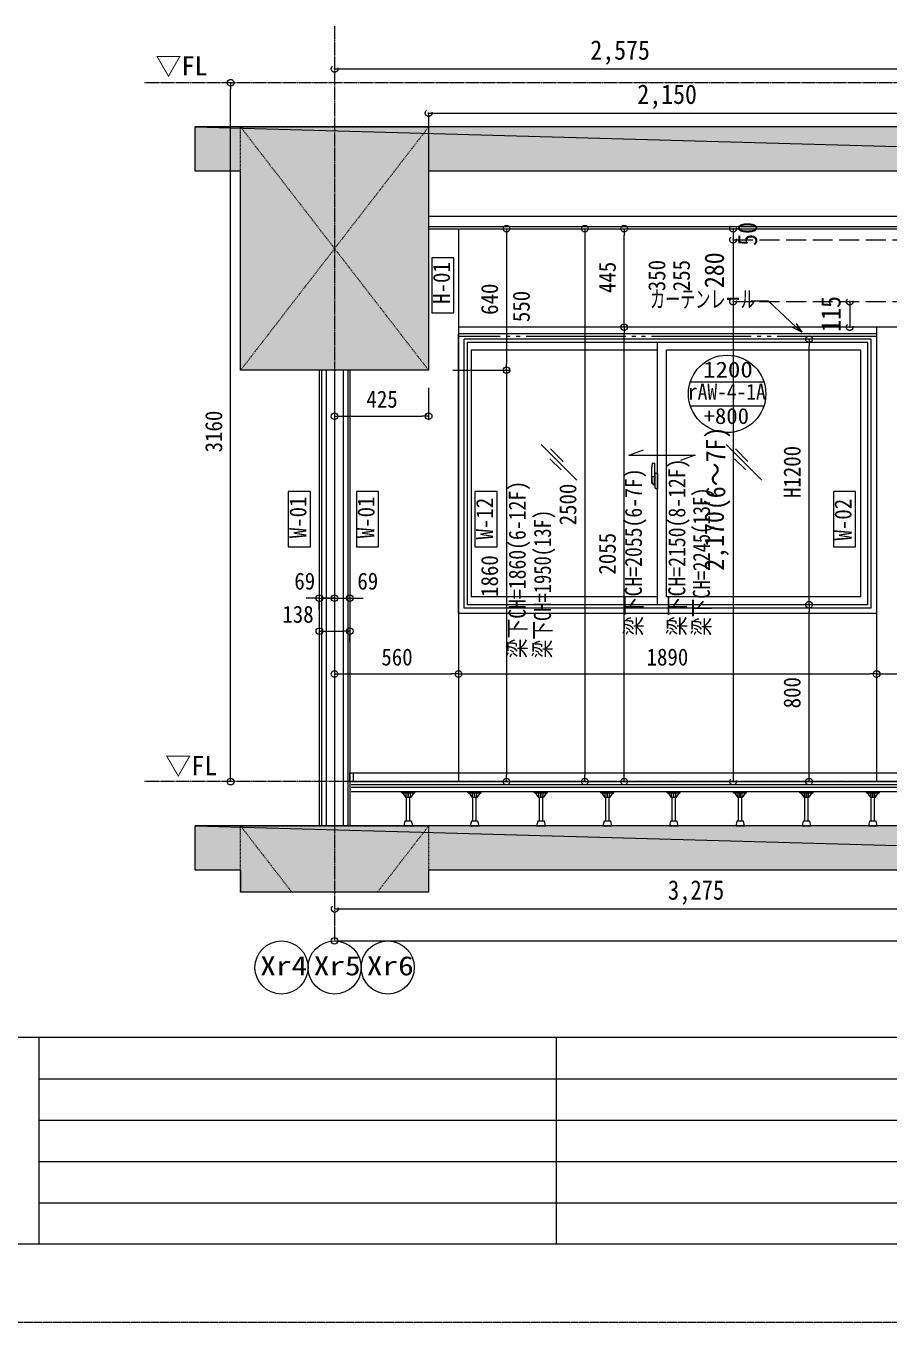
# Model space of a CAD drawing. Units: millimetres at full size, sheet at 1:30. Extents: x -17796 to 21385, y -23279 to 7734.
# Drawn here: x -7477 to -3575, y -9685 to -3825 of the extents above; entities that cross this region are included whole.
import ezdxf
from ezdxf.enums import TextEntityAlignment as Align

# ---------------------------------------------------------------- set-up
doc = ezdxf.new("R2010")
doc.units = ezdxf.units.MM
doc.header["$LTSCALE"] = 30
doc.header["$PDMODE"] = 32
doc.header["$PDSIZE"] = 30
for name, pattern in [('DASHED2', [3, 2, -1]), ('DASHED3', [4, 3, -1]), ('USER1', [0.26, 0.01, -0.25]), ('USER14', [18.9, 15, -0.9, 0.6, -0.9, 0.6, -0.9]), ('USER7', [0.2, 0.1, -0.1]), ('USER9', [2.3, 2, -0.1, 0.1, -0.1])]:
    doc.linetypes.add(name, pattern=pattern)
for name, color, linetype, lineweight in [('0-0_(S)電灯', 7, 'Continuous', 18), ('0-A_RC壁', 21, 'Continuous', 18), ('0-C_0_4P', 4, 'Continuous', 18), ('0-D_破線', 30, 'Continuous', 18), ('0-E_遮音材', 254, 'Continuous', 18), ('0-F_ｶｰﾃﾝﾚｰﾙ', 94, 'Continuous', 18), ('1-0_掃き出しﾏｰｸ', 253, 'USER7', 18), ('1-8_CH表記', 2, 'Continuous', 18), ('1-9_LAYER004', 6, 'Continuous', 18), ('1-B_仕上線(間仕切壁', 4, 'USER7', 18), ('1-F_衛生陶器・住設', 2, 'USER9', 18), ('2-2_', 7, 'Continuous', 18), ('2-A_', 6, 'Continuous', 18), ('3-B_仕上線（タイル・', 7, 'Continuous', 18), ('4-4_', 9, 'Continuous', 18), ('4-5_', 3, 'USER14', 18), ('4-8_', 9, 'Continuous', 18), ('4-B_', 3, 'Continuous', 18), ('6-6_床スリーブ', 4, 'Continuous', 9), ('7-C_B2', 1, 'Continuous', 18), ('E-8_緑点線', 7, 'DASHED2', 9), ('E-A_---', 4, 'DASHED2', 9)]:
    doc.layers.add(name, color=color, linetype=linetype, lineweight=lineweight)
doc.layers.add('7-B_外構\u3000参照', color=4, linetype='Continuous')
doc.layers.add('E-2_躯体太線', color=5, linetype='Continuous')
doc.styles.add('ＭＳ ゴシック', font='')
doc.styles.get('ＭＳ ゴシック').set_extended_font_data('MS Gothic')

msp = doc.modelspace()

# ---------------------------------------------------------------- linework, layer by layer
at = {"layer": '0-0_(S)電灯', "color": 134}
msp.add_line((-17194.4, -8397.25), (6265.6, -8397.25), dxfattribs=at)
at = {"layer": '0-0_(S)電灯'}
for p, q in [((-7417.19, -9332.83), (-7417.19, -8397.25)), ((-5078.31, -9332.83), (-5078.31, -8397.25)), ((-7417.19, -8584.37), (-2739.36, -8584.37)), ((-7417.19, -8771.49), (-2739.36, -8771.49)), ((-7417.19, -8958.6), (-2739.36, -8958.6)), ((-7417.19, -9145.71), (-2739.36, -9145.71))]:
    msp.add_line(p, q, dxfattribs=at)
at = {"layer": '0-0_(S)電灯', "color": 4, "linetype": 'USER1'}
msp.add_lwpolyline([(-17795.56, 7734.32), (6866.76, 7734.32), (6866.76, -9684.73), (-17795.56, -9684.73)], close=True, dxfattribs=at)
at = {"layer": '0-0_(S)電灯', "lineweight": 9}
msp.add_lwpolyline([(-17194.4, 7382.42), (6265.6, 7382.42), (6265.6, -9332.83), (-17194.4, -9332.83)], close=True, dxfattribs=at)
at = {"layer": '0-A_RC壁'}
msp.add_line((-6081.43, -5381.52), (-6081.43, -7441.52), dxfattribs=at)
msp.add_line((-6081.43, -5381.52), (-6081.43, -7441.52), dxfattribs=at)
at = {"layer": '0-C_0_4P'}
for p, q in [((-5656.43, -4741.52), (-2137.43, -4741.52)), ((-5521.43, -4741.52), (-5521.43, -7241.52)), ((-541.43, -5186.52), (-5521.43, -5186.52)), ((-3631.43, -5186.52), (-3631.43, -7241.52)), ((-6150.43, -5381.52), (-6150.43, -7441.52)), ((-6150.43, -5381.52), (-6150.43, -7441.52)), ((-6140.93, -5381.52), (-6140.93, -7441.52)), ((-6140.93, -5381.52), (-6140.93, -7441.52)), ((-6021.93, -5381.52), (-6021.93, -7441.52)), ((-6021.93, -5381.52), (-6021.93, -7441.52)), ((-6012.43, -5381.52), (-6012.43, -7441.52)), ((-6012.43, -5381.52), (-6012.43, -7441.52)), ((-6012.43, -7201.52), (-2431.43, -7201.52)), ((-6012.43, -7241.52), (-50.43, -7241.52))]:
    msp.add_line(p, q, dxfattribs=at)
msp.add_lwpolyline([(-5656.43, -4732.02), (-2127.93, -4732.02), (-2127.93, -4832.02), (-406.43, -4832.02)], dxfattribs=at)
msp.add_lwpolyline([(-5997.43, -7241.52), (-6012.43, -7241.52), (-6012.43, -7201.52), (-5997.43, -7201.52)], close=True, dxfattribs=at)
at = {"layer": '0-D_破線'}
for p, q in [((-6119.93, -5381.52), (-6119.93, -7441.52)), ((-6119.93, -5381.52), (-6119.93, -7441.52)), ((-6042.93, -5381.52), (-6042.93, -7441.52)), ((-6042.93, -5381.52), (-6042.93, -7441.52))]:
    msp.add_line(p, q, dxfattribs=at)
for points in [[(-5656.43, -4685.02), (-2080.93, -4685.02), (-2080.93, -4785), (-406.45, -4784.52)], [(-5656.43, -4732.02), (-2127.93, -4732.02), (-2127.93, -4832.02), (-406.43, -4831.52)]]:
    msp.add_lwpolyline(points, dxfattribs=at)
at = {"layer": '0-E_遮音材'}
for p, q in [((-6711.24, -4481.52), (-6711.24, -4281.52)), ((-6711.24, -7641.52), (-6711.24, -7441.52)), ((-5656.43, -7741.52), (-6506.43, -7741.52))]:
    msp.add_line(p, q, dxfattribs=at)
for points in [[(576.76, -4281.52), (-6711.24, -4281.52), (443.57, -4481.52)], [(576.76, -7441.52), (-6711.24, -7441.52), (443.57, -7641.52)]]:
    msp.add_lwpolyline(points, dxfattribs=at)
for points in [[(-6711.24, -4281.52), (-6506.43, -4481.52), (-6711.24, -4481.52)], [(-6711.24, -4281.52), (-5656.43, -4481.52), (-6506.43, -4481.52)], [(-6711.24, -4281.52), (-406.43, -4481.52), (-5656.43, -4481.52)], [(443.57, -4481.52), (-406.43, -4481.52), (-6711.24, -4281.52)], [(-6711.24, -4281.52), (576.76, -4281.52), (576.76, -4481.52)], [(-6506.43, -4481.52), (-5656.43, -5381.52), (-6506.43, -5381.52)], [(-6506.43, -4481.52), (-5656.43, -4481.52), (-5656.43, -5381.52)], [(443.57, -7641.52), (-6711.24, -7641.52), (-6711.24, -7441.52)], [(-6711.24, -7441.52), (576.76, -7441.52), (576.76, -7641.52)], [(443.57, -7641.52), (-6506.43, -7641.52), (-6711.24, -7641.52)], [(-6506.43, -7641.52), (-5656.43, -7741.52), (-6506.43, -7741.52)], [(-6506.43, -7641.52), (-5656.43, -7641.52), (-5656.43, -7741.52)], [(443.57, -7641.52), (-5656.43, -7641.52), (-6506.43, -7641.52)], [(443.57, -7641.52), (-406.43, -7641.52), (-5656.43, -7641.52)]]:
    msp.add_solid(points, dxfattribs=at)
at = {"layer": '0-F_ｶｰﾃﾝﾚｰﾙ', "color": 7}
msp.add_line((-3970.07, -5210.07), (-4002.81, -5179.2), dxfattribs=at)
at = {"layer": '0-F_ｶｰﾃﾝﾚｰﾙ'}
msp.add_lwpolyline([(-4197.95, -5067.25), (-4121.51, -5067.25), (-3970.73, -5209.45)], dxfattribs=at)
at = {"layer": '0-F_ｶｰﾃﾝﾚｰﾙ', "color": 7}
msp.add_lwpolyline([(-3994.54, -5170.42), (-3970.07, -5210.07), (-4011.08, -5187.97)], dxfattribs=at)
at = {"layer": '1-0_掃き出しﾏｰｸ', "color": 7, "linetype": 'Continuous'}
for p, q in [((576.76, -4281.52), (-6711.24, -4281.52)), ((-6506.43, -4481.52), (-6711.24, -4481.52)), ((-406.43, -4481.52), (-5656.43, -4481.52)), ((576.76, -7441.52), (-6711.24, -7441.52)), ((-6506.43, -7641.52), (-6711.24, -7641.52)), ((-6506.43, -7641.52), (-6506.43, -7741.52)), ((-5656.43, -7641.52), (-5656.43, -7741.52)), ((-406.43, -7641.52), (-5656.43, -7641.52))]:
    msp.add_line(p, q, dxfattribs=at)
msp.add_lwpolyline([(-5656.43, -4481.52), (-5656.43, -5381.52), (-6506.43, -5381.52), (-6506.43, -4481.52)], dxfattribs=at)
at = {"layer": '1-8_CH表記'}
for centre in [(-6321.43, -8081.62), (-6081.43, -8081.62), (-5841.43, -8081.62)]:
    msp.add_circle(centre, 120, dxfattribs=at)
at = {"layer": '1-9_LAYER004'}
for p, q in [((-4473.33, -5433.78), (-4140.8, -5433.78)), ((-4473.33, -5542.99), (-4140.8, -5542.99))]:
    msp.add_line(p, q, dxfattribs=at)
msp.add_circle((-4307.07, -5488.38), 175, dxfattribs=at)
at = {"layer": '1-B_仕上線(間仕切壁'}
for p, q in [((-5656.43, -4281.52), (-6506.43, -5381.52)), ((-6506.43, -4281.52), (-5656.43, -5381.52)), ((-6506.43, -7441.52), (-6274.61, -7741.52)), ((-5656.43, -7441.52), (-5888.25, -7741.52))]:
    msp.add_line(p, q, dxfattribs=at)
msp.add_lwpolyline([(-6506.43, -4281.52), (-5656.43, -4281.52), (-5656.43, -5381.52), (-6506.43, -5381.52)], close=True, dxfattribs=at)
msp.add_lwpolyline([(-6506.43, -7741.52), (-6506.43, -7441.52), (-5656.43, -7441.52), (-5656.43, -7741.52)], dxfattribs=at)
at = {"layer": '1-F_衛生陶器・住設'}
for p, q in [((-6081.43, -3826.06), (-6081.43, -7961.62)), ((576.76, -4081.52), (-6941.38, -4081.52)), ((576.76, -7241.52), (-6941.38, -7241.52))]:
    msp.add_line(p, q, dxfattribs=at)
at = {"layer": '2-2_', "color": 171}
for p, q in [((-5636.43, -4741.52), (-5286.91, -4741.52)), ((-5304.41, -4771.52), (-5304.41, -5351.52)), ((-5547.44, -5381.52), (-5286.91, -5381.52)), ((-5547.44, -5381.52), (-5286.91, -5381.52)), ((-6081.43, -5401.52), (-6081.43, -5606.56)), ((-5304.41, -5411.52), (-5304.41, -7211.52)), ((-5656.43, -5460.46), (-5656.43, -5606.56)), ((-6051.43, -5589.06), (-5686.43, -5589.06)), ((-6081.43, -6361.52), (-6081.43, -6394.02)), ((-6081.43, -6361.52), (-6081.43, -6394.02)), ((-6012.43, -6361.52), (-6012.43, -6394.02)), ((-6180.43, -6411.52), (-6210.43, -6411.52)), ((-6150.43, -6411.52), (-6081.43, -6411.52)), ((-6150.43, -6461.52), (-6150.43, -6429.02)), ((-6111.43, -6411.52), (-6141.43, -6411.52)), ((-6081.43, -6411.52), (-6012.43, -6411.52)), ((-6051.43, -6411.52), (-6021.43, -6411.52)), ((-5982.43, -6411.52), (-5952.43, -6411.52)), ((-6150.43, -6511.52), (-6150.43, -6544.02)), ((-6120.43, -6561.52), (-6042.43, -6561.52)), ((-6012.43, -6611.52), (-6012.43, -6579.02)), ((-6081.43, -6734.75), (-6081.43, -6737.25)), ((-5521.43, -6734.75), (-5521.43, -6737.25)), ((-5521.43, -6734.75), (-5521.43, -6737.25)), ((-3631.43, -6734.75), (-3631.43, -6737.25)), ((-3631.43, -6734.75), (-3631.43, -6737.25)), ((-6051.43, -6754.75), (-5551.43, -6754.75)), ((-5491.43, -6754.75), (-3661.43, -6754.75)), ((-3601.43, -6754.75), (-2461.43, -6754.75)), ((-5636.43, -7241.52), (-5286.91, -7241.52))]:
    msp.add_line(p, q, dxfattribs=at)
at = {"layer": '2-2_'}
for p, q in [((-5304.41, -4741.52), (-5304.41, -4771.52)), ((-5304.41, -5381.52), (-5304.41, -5351.52)), ((-5304.41, -5381.52), (-5304.41, -5411.52)), ((-6081.43, -5589.06), (-6051.43, -5589.06)), ((-5656.43, -5589.06), (-5686.43, -5589.06)), ((-6150.43, -6411.52), (-6180.43, -6411.52)), ((-6081.43, -6411.52), (-6111.43, -6411.52)), ((-6081.43, -6411.52), (-6051.43, -6411.52)), ((-6012.43, -6411.52), (-5982.43, -6411.52)), ((-6150.43, -6561.52), (-6120.43, -6561.52)), ((-6012.43, -6561.52), (-6042.43, -6561.52)), ((-6081.43, -6754.75), (-6051.43, -6754.75)), ((-5521.43, -6754.75), (-5551.43, -6754.75)), ((-5521.43, -6754.75), (-5491.43, -6754.75)), ((-3631.43, -6754.75), (-3661.43, -6754.75)), ((-3631.43, -6754.75), (-3601.43, -6754.75)), ((-5304.41, -7241.52), (-5304.41, -7211.52))]:
    msp.add_line(p, q, dxfattribs=at)
for centre in [(-5304.41, -4741.52), (-5304.41, -5381.52), (-5304.41, -5381.52), (-6081.43, -5589.06), (-5656.43, -5589.06), (-6150.43, -6411.52), (-6081.43, -6411.52), (-6081.43, -6411.52), (-6012.43, -6411.52), (-6150.43, -6561.52), (-6012.43, -6561.52), (-6081.43, -6754.75), (-5521.43, -6754.75), (-5521.43, -6754.75), (-3631.43, -6754.75), (-3631.43, -6754.75), (-5304.41, -7241.52)]:
    msp.add_circle(centre, 15, dxfattribs=at)
at = {"layer": '2-A_'}
for p, q in [((-6006.43, -7286.52), (-56.43, -7286.52)), ((-5777.82, -7291.52), (-5718.82, -7291.52)), ((-5757.82, -7312.52), (-5757.82, -7291.52)), ((-5755.82, -7420.52), (-5755.82, -7312.52)), ((-5749.32, -7312.52), (-5749.32, -7291.52)), ((-5747.32, -7312.52), (-5747.32, -7291.52)), ((-5740.82, -7420.52), (-5740.82, -7312.52)), ((-5738.82, -7312.52), (-5738.82, -7291.52)), ((-5718.82, -7291.52), (-5718.82, -7286.52)), ((-5477.82, -7291.52), (-5418.82, -7291.52)), ((-5457.82, -7312.52), (-5457.82, -7291.52)), ((-5455.82, -7420.52), (-5455.82, -7312.52)), ((-5449.32, -7312.52), (-5449.32, -7291.52)), ((-5447.32, -7312.52), (-5447.32, -7291.52)), ((-5440.82, -7420.52), (-5440.82, -7312.52)), ((-5438.82, -7312.52), (-5438.82, -7291.52)), ((-5418.82, -7291.52), (-5418.82, -7286.52)), ((-5177.82, -7291.52), (-5118.82, -7291.52)), ((-5157.82, -7312.52), (-5157.82, -7291.52)), ((-5155.82, -7420.52), (-5155.82, -7312.52)), ((-5149.32, -7312.52), (-5149.32, -7291.52)), ((-5147.32, -7312.52), (-5147.32, -7291.52)), ((-5140.82, -7420.52), (-5140.82, -7312.52)), ((-5138.82, -7312.52), (-5138.82, -7291.52)), ((-5118.82, -7291.52), (-5118.82, -7286.52)), ((-4877.82, -7291.52), (-4818.82, -7291.52)), ((-4857.82, -7312.52), (-4857.82, -7291.52)), ((-4855.82, -7420.52), (-4855.82, -7312.52)), ((-4849.32, -7312.52), (-4849.32, -7291.52)), ((-4847.32, -7312.52), (-4847.32, -7291.52)), ((-4840.82, -7420.52), (-4840.82, -7312.52)), ((-4838.82, -7312.52), (-4838.82, -7291.52)), ((-4818.82, -7291.52), (-4818.82, -7286.52)), ((-4577.82, -7291.52), (-4518.82, -7291.52)), ((-4557.82, -7312.52), (-4557.82, -7291.52)), ((-4555.82, -7420.52), (-4555.82, -7312.52)), ((-4549.32, -7312.52), (-4549.32, -7291.52)), ((-4547.32, -7312.52), (-4547.32, -7291.52)), ((-4540.82, -7420.52), (-4540.82, -7312.52)), ((-4538.82, -7312.52), (-4538.82, -7291.52)), ((-4518.82, -7291.52), (-4518.82, -7286.52)), ((-4277.82, -7291.52), (-4218.82, -7291.52)), ((-4257.82, -7312.52), (-4257.82, -7291.52)), ((-4255.82, -7420.52), (-4255.82, -7312.52)), ((-4249.32, -7312.52), (-4249.32, -7291.52)), ((-4247.32, -7312.52), (-4247.32, -7291.52)), ((-4240.82, -7420.52), (-4240.82, -7312.52)), ((-4238.82, -7312.52), (-4238.82, -7291.52)), ((-4218.82, -7291.52), (-4218.82, -7286.52)), ((-3977.82, -7291.52), (-3918.82, -7291.52)), ((-3957.82, -7312.52), (-3957.82, -7291.52)), ((-3955.82, -7420.52), (-3955.82, -7312.52)), ((-3949.32, -7312.52), (-3949.32, -7291.52)), ((-3947.32, -7312.52), (-3947.32, -7291.52)), ((-3940.82, -7420.52), (-3940.82, -7312.52)), ((-3938.82, -7312.52), (-3938.82, -7291.52)), ((-3918.82, -7291.52), (-3918.82, -7286.52)), ((-3677.82, -7291.52), (-3618.82, -7291.52)), ((-3657.82, -7312.52), (-3657.82, -7291.52)), ((-3655.82, -7420.52), (-3655.82, -7312.52)), ((-3649.32, -7312.52), (-3649.32, -7291.52)), ((-3647.32, -7312.52), (-3647.32, -7291.52)), ((-3640.82, -7420.52), (-3640.82, -7312.52)), ((-3638.82, -7312.52), (-3638.82, -7291.52)), ((-3618.82, -7291.52), (-3618.82, -7286.52))]:
    msp.add_line(p, q, dxfattribs=at)
for points in [[(-5777.82, -7291.52), (-5777.82, -7286.52), (-5718.82, -7286.52)], [(-5477.82, -7291.52), (-5477.82, -7286.52), (-5418.82, -7286.52)], [(-5177.82, -7291.52), (-5177.82, -7286.52), (-5118.82, -7286.52)], [(-4877.82, -7291.52), (-4877.82, -7286.52), (-4818.82, -7286.52)], [(-4577.82, -7291.52), (-4577.82, -7286.52), (-4518.82, -7286.52)], [(-4277.82, -7291.52), (-4277.82, -7286.52), (-4218.82, -7286.52)], [(-3977.82, -7291.52), (-3977.82, -7286.52), (-3918.82, -7286.52)], [(-3677.82, -7291.52), (-3677.82, -7286.52), (-3618.82, -7286.52)]]:
    msp.add_lwpolyline(points, dxfattribs=at)
for points in [[(-5772.82, -7291.52), (-5723.82, -7291.52), (-5738.82, -7312.52), (-5757.82, -7312.52)], [(-5472.82, -7291.52), (-5423.82, -7291.52), (-5438.82, -7312.52), (-5457.82, -7312.52)], [(-5172.82, -7291.52), (-5123.82, -7291.52), (-5138.82, -7312.52), (-5157.82, -7312.52)], [(-4872.82, -7291.52), (-4823.82, -7291.52), (-4838.82, -7312.52), (-4857.82, -7312.52)], [(-4572.82, -7291.52), (-4523.82, -7291.52), (-4538.82, -7312.52), (-4557.82, -7312.52)], [(-4272.82, -7291.52), (-4223.82, -7291.52), (-4238.82, -7312.52), (-4257.82, -7312.52)], [(-3972.82, -7291.52), (-3923.82, -7291.52), (-3938.82, -7312.52), (-3957.82, -7312.52)], [(-3672.82, -7291.52), (-3623.82, -7291.52), (-3638.82, -7312.52), (-3657.82, -7312.52)], [(-5768.32, -7441.52), (-5728.32, -7441.52), (-5733.32, -7420.52), (-5763.32, -7420.52)], [(-5468.32, -7441.52), (-5428.32, -7441.52), (-5433.32, -7420.52), (-5463.32, -7420.52)], [(-5168.32, -7441.52), (-5128.32, -7441.52), (-5133.32, -7420.52), (-5163.32, -7420.52)], [(-4868.32, -7441.52), (-4828.32, -7441.52), (-4833.32, -7420.52), (-4863.32, -7420.52)], [(-4568.32, -7441.52), (-4528.32, -7441.52), (-4533.32, -7420.52), (-4563.32, -7420.52)], [(-4268.32, -7441.52), (-4228.32, -7441.52), (-4233.32, -7420.52), (-4263.32, -7420.52)], [(-3968.32, -7441.52), (-3928.32, -7441.52), (-3933.32, -7420.52), (-3963.32, -7420.52)], [(-3668.32, -7441.52), (-3628.32, -7441.52), (-3633.32, -7420.52), (-3663.32, -7420.52)]]:
    msp.add_lwpolyline(points, close=True, dxfattribs=at)
at = {"layer": '3-B_仕上線（タイル・'}
for p, q in [((-6551.31, -4081.52), (-6551.31, -4111.52)), ((-4950.55, -4741.52), (-4950.55, -4771.52)), ((-4772.18, -4741.52), (-4772.18, -4771.52)), ((-4772.18, -5186.52), (-4772.18, -5156.52)), ((-4772.18, -5186.52), (-4772.18, -5216.52)), ((-3936.94, -5241.52), (-3936.94, -5271.52)), ((-3936.94, -6441.52), (-3936.94, -6411.52)), ((-3936.94, -6441.52), (-3936.94, -6471.52)), ((-6551.31, -7241.52), (-6551.31, -7211.52)), ((-4950.55, -7241.52), (-4950.55, -7211.52)), ((-4772.18, -7241.52), (-4772.18, -7211.52)), ((-3936.94, -7241.52), (-3936.94, -7211.52)), ((-6081.43, -7961.62), (-6051.43, -7961.62))]:
    msp.add_line(p, q, dxfattribs=at)
at = {"layer": '3-B_仕上線（タイル・', "color": 6}
for p, q in [((-6531.31, -4081.52), (-6533.81, -4081.52)), ((-6551.31, -7211.52), (-6551.31, -4111.52)), ((-5300.96, -4741.52), (-4933.05, -4741.52)), ((-4752.18, -4741.52), (-4754.68, -4741.52)), ((-4950.55, -4771.52), (-4950.55, -7211.52)), ((-4772.18, -5156.52), (-4772.18, -4771.52)), ((-4752.18, -5186.52), (-4754.68, -5186.52)), ((-4752.18, -5186.52), (-4754.68, -5186.52)), ((-4772.18, -7211.52), (-4772.18, -5216.52)), ((-3936.94, -6411.52), (-3936.94, -5271.52)), ((-3916.94, -5241.52), (-3919.44, -5241.52)), ((-3916.94, -6441.52), (-3919.44, -6441.52)), ((-3916.94, -6441.52), (-3919.44, -6441.52)), ((-3936.94, -7211.52), (-3936.94, -6471.52)), ((-6531.31, -7241.52), (-6533.81, -7241.52)), ((-5300.96, -7241.52), (-4933.05, -7241.52)), ((-4752.18, -7241.52), (-4754.68, -7241.52)), ((-3916.94, -7241.52), (-3919.44, -7241.52)), ((-6081.43, -7941.62), (-6081.43, -7944.12)), ((-6051.43, -7961.62), (-11.43, -7961.62))]:
    msp.add_line(p, q, dxfattribs=at)
at = {"layer": '3-B_仕上線（タイル・'}
for centre in [(-6551.31, -4081.52), (-4950.55, -4741.52), (-4772.18, -4741.52), (-4772.18, -5186.52), (-4772.18, -5186.52), (-3936.94, -5241.52), (-3936.94, -6441.52), (-3936.94, -6441.52), (-6551.31, -7241.52), (-4950.55, -7241.52), (-4772.18, -7241.52), (-3936.94, -7241.52), (-6081.43, -7961.62)]:
    msp.add_circle(centre, 15, dxfattribs=at)
at = {"layer": '4-4_', "color": 2}
for points in [[(-5541.69, -5122.66), (-5541.69, -4872.66), (-5641.69, -4872.66), (-5641.69, -5122.66)], [(-6190.7, -6180.3), (-6190.7, -5930.3), (-6290.7, -5930.3), (-6290.7, -6180.3)], [(-5882.84, -6180.3), (-5882.84, -5930.3), (-5982.84, -5930.3), (-5982.84, -6180.3)], [(-5346.87, -6180.3), (-5346.87, -5930.3), (-5446.87, -5930.3), (-5446.87, -6180.3)], [(-3726.57, -6180.3), (-3726.57, -5930.3), (-3826.57, -5930.3), (-3826.57, -6180.3)]]:
    msp.add_lwpolyline(points, close=True, dxfattribs=at)
at = {"layer": '4-5_'}
msp.add_line((-3631.43, -5229.02), (-5521.43, -5229.02), dxfattribs=at)
at = {"layer": '4-B_'}
for p, q in [((-5521.43, -6481.52), (-5521.43, -5216.52)), ((-3631.43, -5216.52), (-5521.43, -5216.52)), ((-5496.43, -6456.52), (-5496.43, -5241.52)), ((-3656.43, -5241.52), (-5496.43, -5241.52)), ((-3671.43, -5256.52), (-5481.43, -5256.52)), ((-5481.43, -5256.52), (-5481.43, -6441.52)), ((-4621.43, -6441.52), (-4621.43, -5256.52)), ((-3671.43, -6441.52), (-3671.43, -5256.52)), ((-3656.43, -6456.52), (-3656.43, -5241.52)), ((-3631.43, -5216.52), (-3631.43, -6481.52)), ((-4621.43, -5291.52), (-5464.43, -5291.52)), ((-5464.43, -5291.52), (-5464.43, -6406.52)), ((-3703.43, -5291.52), (-4581.43, -5291.52)), ((-4581.43, -6406.52), (-4581.43, -5291.52)), ((-3703.43, -6406.52), (-3703.43, -5291.52)), ((-5147.26, -5717.02), (-4986.1, -5878.18)), ((-5104.9, -5737.28), (-5048.72, -5793.46)), ((-4751.43, -5765.02), (-4685.65, -5741.07)), ((-4311.76, -5717.02), (-4150.6, -5878.18)), ((-4269.4, -5737.28), (-4213.22, -5793.46)), ((-5108.58, -5781.48), (-5057.93, -5832.14)), ((-4751.43, -5765.02), (-4451.43, -5765.02)), ((-4451.43, -5765.02), (-4517.21, -5788.96)), ((-4273.08, -5781.48), (-4222.43, -5832.14)), ((-4649.43, -5846.92), (-4649.43, -5891.26)), ((-4644.62, -5801.84), (-4635.95, -5801.53)), ((-4635.43, -5802.03), (-4635.43, -5867.22)), ((-4632.93, -5915.12), (-4632.93, -5847.92)), ((-4629.93, -5846.81), (-4631.93, -5846.92)), ((-4629.93, -5846.81), (-4621.43, -5846.52)), ((-4621.43, -5846.52), (-4621.43, -5916.52)), ((-4648.47, -5892.26), (-4644.76, -5892.39)), ((-4637.68, -5864.17), (-4645.43, -5864.17)), ((-4645.43, -5885.36), (-4645.43, -5864.17)), ((-4645.43, -5885.42), (-4645.43, -5885.36)), ((-4645.41, -5886.37), (-4645.43, -5885.42)), ((-4645.42, -5886.15), (-4645.43, -5885.42)), ((-4637.68, -5900.28), (-4641.43, -5900.28)), ((-4635.43, -5866.42), (-4635.43, -5877.6)), ((-4635.43, -5898.02), (-4635.43, -5870.55)), ((-4635.43, -5876.37), (-4635.43, -5871.67)), ((-4635.43, -5892.48), (-4635.43, -5882.07)), ((-4634.94, -5870.05), (-4632.93, -5870.02)), ((-4632.93, -5893.02), (-4634.94, -5892.98)), ((-4629.93, -5916.22), (-4631.93, -5916.12)), ((-4629.93, -5916.22), (-4621.43, -5916.52)), ((-3671.43, -6441.52), (-5481.43, -6441.52)), ((-4621.43, -6406.52), (-5464.43, -6406.52)), ((-3703.43, -6406.52), (-4581.43, -6406.52)), ((-3631.43, -6481.52), (-5521.43, -6481.52)), ((-3656.43, -6456.52), (-5496.43, -6456.52))]:
    msp.add_line(p, q, dxfattribs=at)
msp.add_lwpolyline([(-4641.43, -5900.28), (-4641.87, -5899.67), (-4642.08, -5899.34)], dxfattribs=at)
for centre, radius, start, end in [((-4384.43, -5847.74), 265, 170.20654, 179.82143), ((-4644.59, -5802.84), 1, 92, 170.20654), ((-4635.93, -5802.03), 0.5, 0, 92), ((-4631.93, -5847.92), 1, 90, 180), ((-4648.43, -5891.26), 1, 180, 268), ((-4619.27, -5886.58), 26.14, 179.5362, 192.85144), ((-4619.27, -5886.58), 26.14, 192.85144, 209.23122), ((-4637.68, -5866.42), 2.25, 0, 90), ((-4637.68, -5898.03), 2.25, 270, 0), ((-4634.93, -5870.55), 0.5, 91, 180), ((-4634.93, -5892.48), 0.5, 180, 269.00002), ((-4631.93, -5915.12), 1, 180, 270)]:
    msp.add_arc(centre, radius, start, end, dxfattribs=at)
at = {"layer": '6-6_床スリーブ', "color": 5}
for p, q in [((-4280.17, -4741.52), (-4280.17, -4791.52)), ((-4280.17, -4791.52), (-4280.17, -5071.38)), ((-4280.17, -5071.38), (-4280.17, -7241.52)), ((-6080.93, -7816.51), (-2805.93, -7816.51))]:
    msp.add_line(p, q, dxfattribs=at)
at = {"layer": '7-C_B2'}
for p, q in [((-6006.43, -7254.52), (-56.43, -7254.52)), ((-6006.43, -7266.52), (-56.43, -7266.52))]:
    msp.add_line(p, q, dxfattribs=at)
at = {"layer": 'E-8_緑点線', "color": 5, "linetype": 'Continuous'}
for p, q in [((-6081.43, -4019.15), (-3506.92, -4019.15)), ((-5656.43, -4218.92), (-3506.92, -4218.92)), ((-5656.43, -4218.92), (-5656.43, -4481.52)), ((-3753.11, -5071.38), (-3753.11, -5186.52))]:
    msp.add_line(p, q, dxfattribs=at)
at = {"layer": 'E-8_緑点線', "color": 5, "linetype": 'DASHED3'}
for p, q in [((-4280.17, -4791.52), (-2716.93, -4791.52)), ((-4280.17, -5071.38), (-3506.92, -5071.38))]:
    msp.add_line(p, q, dxfattribs=at)
at = {"layer": 'E-8_緑点線', "color": 5}
for p in [(-6081.43, -4019.15), (-5656.43, -4218.92), (-4280.17, -4741.52), (-4280.17, -4791.52), (-4280.17, -5071.38), (-3753.11, -5071.38), (-3753.11, -5186.52), (-4280.17, -7241.52), (-6080.93, -7816.51), (-6080.44, -7816.51)]:
    msp.add_point(p, dxfattribs=at)

# ---------------------------------------------------------------- texts
at = {"layer": '0-F_ｶｰﾃﾝﾚｰﾙ', "style": 'ＭＳ ゴシック', "width": 0.65}
msp.add_text('カーテンレール', height=76.98, dxfattribs=at).set_placement((-4655.62, -5121.93), align=Align.BOTTOM_LEFT)
at = {"layer": '1-8_CH表記', "style": 'ＭＳ ゴシック', "width": 1.2}
for s, p in [('Xr4', (-6417.43, -8143.27)), ('Xr5', (-6175.72, -8143.27)), ('Xr6', (-5935.72, -8143.27))]:
    msp.add_text(s, height=86.66, dxfattribs=at).set_placement(p, align=Align.BOTTOM_LEFT)
at = {"layer": '1-9_LAYER004', "style": 'ＭＳ ゴシック'}
for s, width, p in [('1200', 1.15, (-4415.82, -5435.91)), ('rAW-4-1A', 0.9, (-4484.36, -5535.91)), ('+800', 1.05, (-4413.42, -5645.91))]:
    msp.add_text(s, height=71.84, dxfattribs=dict(at, width=width)).set_placement(p, align=Align.BOTTOM_LEFT)
at = {"layer": '2-2_', "color": 9, "style": 'ＭＳ ゴシック', "width": 0.9}
for s, p in [('640', (-5319.61, -5131.23)), ('1860', (-5319.61, -6406.37))]:
    msp.add_text(s, height=76.98, rotation=90, dxfattribs=at).set_placement(p, align=Align.BOTTOM_LEFT)
for s, p in [('425', (-5937.5, -5573.86)), ('69', (-6263.38, -6396.32)), ('69', (-5978.51, -6396.32)), ('138', (-6317.55, -6546.32)), ('560', (-5870, -6739.56)), ('1890', (-4671.29, -6739.56))]:
    msp.add_text(s, height=76.98, dxfattribs=at).set_placement(p, align=Align.BOTTOM_LEFT)
at = {"layer": '3-B_仕上線（タイル・', "color": 9, "style": 'ＭＳ ゴシック', "width": 0.9}
for s, p in [('445', (-4787.38, -5032.59)), ('3160', (-6566.5, -5752.94)), ('H1200', (-3952.14, -5959.23)), ('2500', (-4965.75, -6082.94)), ('2055', (-4787.38, -6305.44)), ('800', (-3952.14, -6910.09))]:
    msp.add_text(s, height=76.98, rotation=90, dxfattribs=at).set_placement(p, align=Align.BOTTOM_LEFT)
at = {"layer": '4-4_', "color": 2, "style": 'ＭＳ ゴシック', "width": 0.9}
for s, p in [('H-01', (-5536.89, -5081.09)), ('W-01', (-6185.9, -6141.01)), ('W-01', (-5878.04, -6141.01)), ('W-12', (-5342.07, -6146.73)), ('W-02', (-3721.77, -6151.3))]:
    msp.add_text(s, height=76.97, rotation=90, dxfattribs=at).set_placement(p, align=Align.BOTTOM_LEFT)
at = {"layer": '4-8_', "style": 'ＭＳ ゴシック'}
for s, height, width, p in [('350', 76.98, 0.9, (-4563.52, -5024.31)), ('255', 76.98, 0.9, (-4452.24, -5024.31)), ('550', 76.98, 0.9, (-5176.33, -5163.95)), ('梁下CH=2150(8-12F)', 76.97, 0.85, (-4473.02, -6582.41)), ('梁下CH=2055(6-7F)', 76.97, 0.85, (-4669.4, -6582.41)), ('梁下CH=1860(6-12F)', 76.97, 0.85, (-5194.59, -6683.48)), ('梁下CH=2245(13F)', 76.97, 0.8, (-4361.74, -6582.41)), ('梁下CH=1950(13F)', 76.97, 0.8, (-5080.4, -6683.48))]:
    msp.add_text(s, height=height, rotation=90, dxfattribs=dict(at, width=width)).set_placement(p, align=Align.BOTTOM_LEFT)
at = {"layer": '7-B_外構\u3000参照', "style": 'ＭＳ ゴシック'}
for p in [(-6891.4, -4074.64), (-6847.33, -7238.33)]:
    msp.add_text('▽FL', height=86.59, dxfattribs=at).set_placement(p, align=Align.BOTTOM_LEFT)
at = {"layer": 'E-2_躯体太線', "style": 'ＭＳ ゴシック', "width": 0.9}
for s, p in [('50', (-4145.17, -4819.02)), ('280', (-4295.17, -5010.2)), ('2,170', (-4295.17, -6287.7))]:
    msp.add_text(s, height=87.98, rotation=90, dxfattribs=at).set_placement(p, align=Align.BOTTOM_LEFT)
at = {"layer": 'E-2_躯体太線', "style": 'ＭＳ ゴシック', "width": 0.85}
msp.add_text('3,275', height=87.98, dxfattribs=at).set_placement((-4574.68, -7801.51), align=Align.BOTTOM_LEFT)
at = {"layer": 'E-8_緑点線', "color": 5, "style": 'ＭＳ ゴシック', "width": 0.9}
for s, p in [('2,575', (-4925.43, -4004.15)), ('2,150', (-4712.93, -4203.92))]:
    msp.add_text(s, height=87.98, dxfattribs=at).set_placement(p, align=Align.BOTTOM_LEFT)
msp.add_text('115', height=87.98, rotation=90, dxfattribs=at).set_placement((-3768.11, -5207.7), align=Align.BOTTOM_LEFT)
at = {"layer": 'E-A_---', "color": 5, "style": 'ＭＳ ゴシック', "width": 0.9}
msp.add_text('(6～7F)', height=87.98, rotation=90, dxfattribs=at).set_placement((-4288.75, -6014.12), align=Align.BOTTOM_LEFT)

doc.saveas('drawing.dxf')
